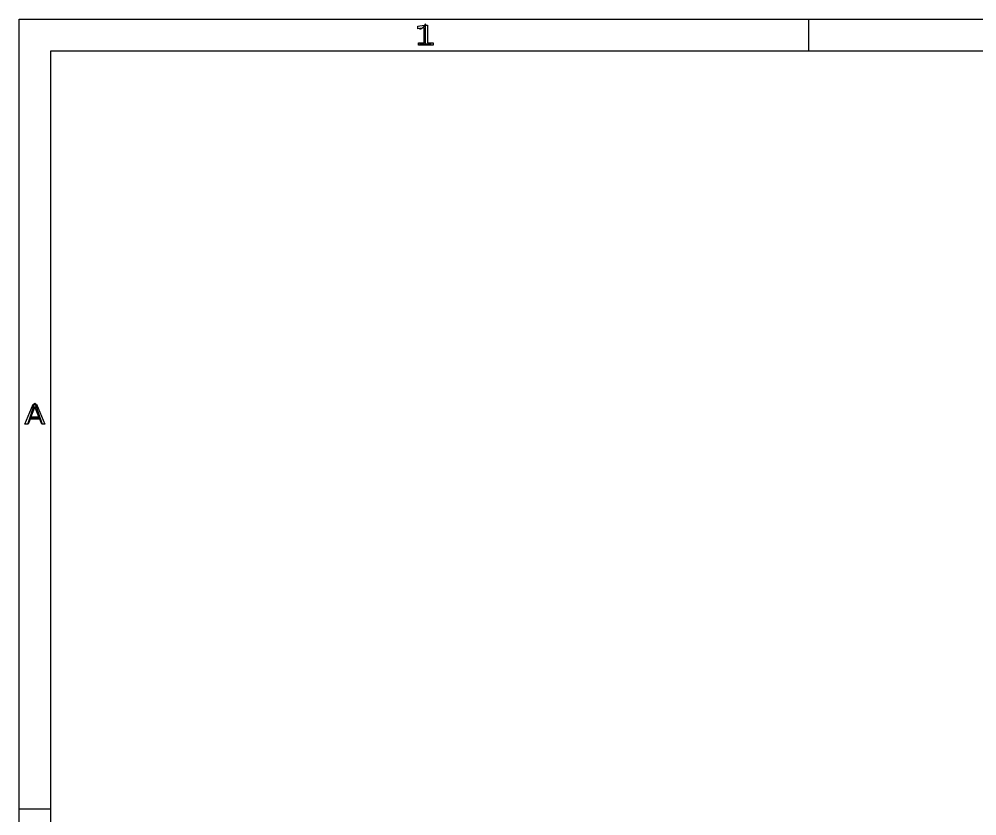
# Model space of a CAD drawing. Header units: millimetres. Extents: x 10 to 287, y 10 to 200.
# Drawn here: x 10 to 70.6, y 149.6 to 200 of the extents above; entities that cross this region are included whole.
import ezdxf

# ---------------------------------------------------------------- set-up
doc = ezdxf.new("R2010")
doc.units = ezdxf.units.MM
doc.layers.get('0').update_dxf_attribs({"linetype": 'CONTINUOUS'})

msp = doc.modelspace()

# ---------------------------------------------------------------- linework, layer by layer
at = {"color": 7}
for points in [[(10, 200.0072), (287.0022, 200.0072), (287.0022, 10), (10, 10)], [(35.278386, 198.501078), (35.640069, 198.501078), (35.640069, 199.465057), (35.246602, 199.404117), (35.246602, 199.559844), (35.637877, 199.620784), (35.859271, 199.620784), (35.859271, 198.501079), (36.220954, 198.501079), (36.220954, 198.3572), (35.278386, 198.3572)], [(12, 198.0072), (285.0022, 198.0072), (285.0022, 12), (12, 12)], [(10.893403, 175.620781), (11.106597, 175.620781), (11.636323, 174.357198), (11.440818, 174.357198), (11.314205, 174.681346), (10.687657, 174.681346), (10.561044, 174.357198), (10.362746, 174.357198)], [(10.999534, 175.45236), (10.744447, 174.823531), (11.255553, 174.823531)]]:
    msp.add_lwpolyline(points, close=True, dxfattribs=at)
for points in [[(35.7177, 198.4136), (35.7177, 199.7136), (35.5939, 199.5279), (35.4701, 199.4041), (35.3463, 199.3422)], [(60, 198.0072), (60, 200.0072)], [(36.0892, 198.4136), (35.3463, 198.4136)], [(10.5667, 174.4136), (11, 175.7136), (11.4333, 174.4136)], [(10.6905, 174.785), (11.3095, 174.785)], [(10, 150.0072), (12, 150.0072)]]:
    msp.add_lwpolyline(points, dxfattribs=at)

doc.saveas('drawing.dxf')
